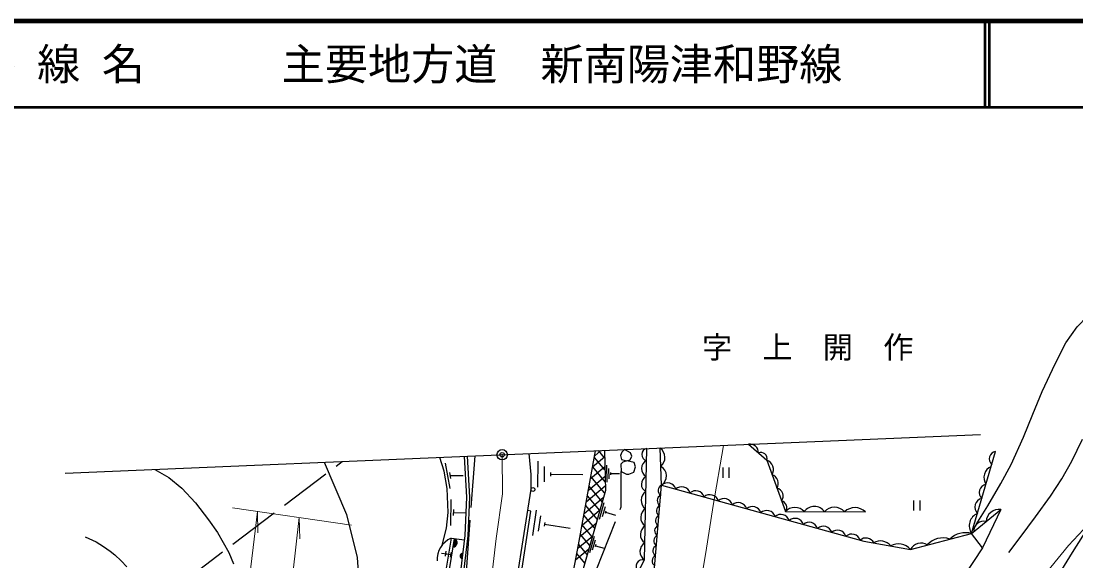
# Model space of a CAD drawing. Units: millimetres, scale not verified. Extents: x 40000 to 680000, y 20000 to 380000.
# Drawn here: x 186014 to 308319, y 317329 to 380000 of the extents above; entities that cross this region are included whole.
import ezdxf
from ezdxf.enums import TextEntityAlignment as Align

# ---------------------------------------------------------------- set-up
doc = ezdxf.new("R2010")
doc.units = ezdxf.units.MM
doc.header["$LTSCALE"] = 1000
doc.header["$PDMODE"] = 32
doc.header["$PDSIZE"] = 500
doc.linetypes.add('CHAIN', pattern=[18.5, 12, -1.5, 3.5, -1.5])
doc.linetypes.add('DASHED', pattern=[7.5, 6, -1.5])
for name, color, linetype, lineweight in [('M-BGD', 7, 'Continuous', 25), ('M-BMK', 2, 'CHAIN', 13), ('M-BMK-OTRS', 5, 'Continuous', 25), ('M-BMK-ROW', 30, 'DASHED', 25), ('M-BMK-SRVR', 3, 'Continuous', 25), ('M-STR-HTXT', 7, 'Continuous', 13), ('M-TTL', 2, 'Continuous', 140), ('M-TTL-LINE', 7, 'Continuous', 50)]:
    doc.layers.add(name, color=color, linetype=linetype, lineweight=lineweight)
for name, color, linetype in [('M-BMK-HTXT', 7, 'Continuous'), ('M-OTRS', 6, 'Continuous'), ('M-TTL-TXT', 7, 'Continuous')]:
    doc.layers.add(name, color=color, linetype=linetype)
doc.styles.add('ＭＳ ゴシック', font='')
doc.styles.get('ＭＳ ゴシック').set_extended_font_data('MS Gothic')

msp = doc.modelspace()

# ---------------------------------------------------------------- hatches: boundary and pattern name
at = {"layer": 'M-BGD'}
for points in [[(236240, 319913, -0.82183), (236080, 318935)], [(237225, 318230), (237151, 317609, -0.84072)]]:
    msp.add_hatch(color=256, dxfattribs=at).paths.add_polyline_path(points)

# ---------------------------------------------------------------- linework, layer by layer
for p, q in [((260281, 326139), (260098, 330434)), ((253675, 329366), (252282, 328198)), ((253707, 327907), (252493, 329354)), ((253239, 330142), (252527, 329545)), ((253677, 329304), (252982, 330131)), ((235192, 328673), (235716, 325719)), ((245928, 328909), (245893, 325909)), ((246671, 328300), (246650, 326501)), ((253699, 328244), (252038, 326850)), ((253737, 326509), (252289, 328235)), ((253905, 328461), (253948, 326461)), ((254123, 328065), (254149, 326865)), ((267365, 328167), (267365, 326993)), ((268065, 328167), (268065, 326993)), ((235688, 327593), (235810, 326904)), ((235749, 327249), (237261, 327263)), ((247413, 327602), (247408, 327182)), ((247410, 327392), (251160, 327348)), ((253724, 327123), (251793, 325502)), ((253676, 325221), (252086, 327116)), ((254343, 327610), (254349, 327330)), ((254346, 327470), (255396, 327493)), ((253748, 326001), (251548, 324154)), ((253388, 324202), (251883, 325997)), ((235856, 324456), (235802, 321457)), ((253519, 324667), (251303, 322807)), ((253101, 323183), (251679, 324878)), ((289505, 324339), (289505, 323165)), ((290205, 324339), (290205, 323165)), ((236135, 323301), (236123, 322601)), ((236129, 322951), (237581, 322925)), ((245741, 323240), (245294, 320273)), ((253098, 323171), (251058, 321459)), ((252814, 322164), (251476, 323759)), ((253600, 324068), (253058, 322143)), ((253723, 323618), (253397, 322463)), ((253829, 323110), (253753, 322841)), ((253791, 322976), (254946, 322650)), ((246245, 322557), (245977, 320777)), ((246735, 321785), (246673, 321370)), ((252676, 321675), (250813, 320111)), ((252527, 321145), (251272, 322640)), ((246704, 321578), (249670, 321131)), ((252240, 320126), (251069, 321521)), ((235863, 319960), (237408, 319777)), ((236240, 319913), (236080, 318935)), ((252255, 320179), (250563, 318759)), ((251666, 318088), (250662, 319283)), ((251953, 319107), (250866, 320402)), ((252472, 320175), (251930, 318250)), ((252566, 319733), (252240, 318578)), ((252643, 319233), (252567, 318964)), ((235386, 318097), (234768, 318205)), ((235216, 317863), (235313, 318455)), ((235265, 318159), (235857, 318062)), ((235808, 317766), (235905, 318358)), ((237151, 317609), (237225, 318230)), ((251834, 318683), (250303, 317399)), ((251379, 317069), (250451, 318174)), ((252605, 319098), (253616, 318814))]:
    msp.add_line(p, q, dxfattribs=at)
for points in [[(296770, 321559), (298112, 323725), (299630, 326332), (300819, 328528), (302250, 331711), (303325, 334352), (304420, 337006), (305912, 340219), (307141, 342666), (308470, 344501), (309646, 345741), (310416, 346404), (310844, 346724)], [(300524, 318320), (301838, 320064), (303623, 322441), (305388, 324861), (306675, 326857), (307851, 328905), (309087, 331482)], [(248138, 260962), (248375, 267507), (247457, 274223), (246585, 278176), (245389, 283978), (248695, 289084), (253103, 297237), (253623, 301600), (254052, 309298), (258296, 317447), (258576, 330369)], [(270351, 330869), (272481, 329029), (274628, 323064), (283931, 323018)], [(237391, 329469), (237659, 324726), (237467, 320275), (236858, 315135), (235802, 308641), (235092, 305101), (234695, 301027), (233988, 294314), (233255, 285532), (232783, 275893), (232828, 270819), (233548, 267116), (234848, 263296), (236435, 260111), (238101, 257708), (239881, 255974), (241208, 255055), (245144, 253303)], [(237735, 329484), (238004, 324728), (237810, 320247), (237198, 315087), (236140, 308580), (235433, 305050), (235037, 300993), (234330, 294282), (233599, 285509), (233127, 275886), (233172, 270854), (233881, 267204), (235167, 263428), (236732, 260287), (238365, 257931), (240100, 256240), (241377, 255356), (245079, 253709)], [(234823, 319141), (235333, 321127), (235529, 322962), (235406, 325746), (235054, 327733), (234579, 329350)], [(243601, 262995), (242203, 265320), (241175, 267420), (240136, 270581), (239572, 273480), (239278, 276973), (239380, 289848), (239988, 293920), (242647, 309721), (245140, 325656), (245160, 327370), (244913, 329789)], [(253658, 330160), (253758, 325516), (250239, 313022), (249481, 313102)], [(249481, 313102), (250648, 319205), (252631, 330117)], [(260281, 326139), (283716, 319618), (289131, 318672), (296231, 320517), (299002, 330047)], [(201504, 327946), (203126, 327028), (204652, 325785), (206254, 324089), (207762, 322093), (208779, 320624), (210117, 318307), (210628, 317001)], [(221145, 328780), (223751, 322723), (224998, 317738), (225377, 312158)], [(250798, 289199), (254379, 297431), (255065, 300038), (255528, 308426), (259366, 315617), (260281, 326139)], [(239908, 289044), (240544, 293694), (242271, 303865), (243924, 315206), (245115, 323117), (244752, 323174)], [(305761, 314788), (307941, 318303), (311062, 323254)], [(193440, 320125), (194706, 319555), (195578, 319015), (196326, 318466), (196876, 318030), (197613, 317345), (198267, 316661)], [(235863, 319960), (234575, 312082), (233910, 308751), (233172, 303518), (232419, 297899), (231872, 292977), (231542, 288563), (231223, 283656), (231110, 275675), (231368, 269975), (232263, 266177), (233827, 261832), (235958, 258088), (237913, 255642), (239440, 254173)], [(236241, 319915), (234949, 312014), (234284, 308687), (233548, 303466), (232797, 297852), (232250, 292941), (231921, 288537), (231603, 283641), (231491, 275681), (231746, 270027), (232628, 266286), (234173, 261992), (236274, 258302), (238194, 255899), (239682, 254468)], [(297488, 318857), (294264, 313990), (290902, 311716)]]:
    msp.add_lwpolyline(points, dxfattribs=at)
for points in [[(255995, 330259), (255683, 329949), (255520, 329584), (255644, 329088), (256245, 328950), (256617, 329081), (256813, 329479), (256676, 329864)], [(256245, 328950), (255798, 328794), (255559, 328565), (255574, 327721), (256193, 327417), (256487, 327417), (257075, 327626), (257251, 328252), (257081, 328768)], [(296231, 320517), (299607, 323284), (297488, 318857)]]:
    msp.add_lwpolyline(points, close=True, dxfattribs=at)
at = {"layer": 'M-BGD', "linetype": 'DASHED'}
msp.add_lwpolyline([(252732, 316329), (255574, 323593), (255574, 327721)], dxfattribs=at)
at = {"layer": 'M-BGD'}
msp.add_circle((245362, 325621), 225, dxfattribs=at)
for centre, radius, start, end in [((258671, 329677), 698, 97.8545, 259.66815), ((259294, 329324), 1370, 310.79265, 54.07032), ((270511, 329880), 1002, 359.19318, 99.15263), ((271789, 329207), 714, 345.57192, 112.77389), ((272073, 327926), 1176, 329.91006, 69.67672), ((299167, 329172), 890, 100.64349, 226.92369), ((259012, 328043), 1056, 116.2155, 241.30715), ((259606, 327186), 1245, 302.79555, 62.06742), ((299078, 327010), 1424, 114.03961, 213.52759), ((258900, 326234), 967, 114.10757, 243.41508), ((272711, 326309), 1095, 329.88825, 69.69853), ((259071, 324365), 1171, 121.02395, 236.4987), ((260579, 325506), 700, 115.19921, 234.86104), ((260952, 325369), 1022, 17.83627, 131.06451), ((262596, 324911), 1022, 17.83627, 131.06451), ((264240, 324454), 1022, 17.83627, 131.06451), ((273476, 324866), 912, 321.10084, 78.48594), ((298073, 325274), 966, 100.88927, 226.67793), ((260441, 324324), 665, 113.51438, 236.54587), ((265884, 323996), 1022, 17.83627, 131.06451), ((267527, 323539), 1022, 17.83627, 131.06451), ((274020, 323540), 772, 321.94101, 77.64576), ((297610, 323578), 1014, 101.39785, 226.16935), ((259028, 322385), 1171, 121.02395, 236.4987), ((260340, 323159), 665, 113.51438, 236.54587), ((269171, 323082), 1022, 17.83627, 131.06451), ((270815, 322624), 1022, 17.83627, 131.06451), ((272459, 322167), 1022, 17.83627, 131.06451), ((275723, 322037), 1502, 42.58305, 136.84656), ((277991, 322251), 1412, 34.06429, 145.36531), ((280318, 321996), 1560, 41.50909, 137.92052), ((282702, 321747), 1768, 45.95785, 133.47176), ((299395, 321820), 1479, 81.77318, 176.88849), ((260239, 321995), 665, 113.51438, 236.54587), ((274103, 321709), 1022, 17.83627, 131.06451), ((275747, 321252), 1022, 17.83627, 131.06451), ((277391, 320794), 1022, 17.83627, 131.06451), ((297503, 321410), 1554, 112.49034, 215.07686), ((297627, 320779), 1159, 75.39804, 183.26365), ((258986, 320404), 1171, 121.02395, 236.4987), ((260137, 320830), 665, 113.51438, 236.54587), ((279035, 320337), 1022, 17.83627, 131.06451), ((280679, 319880), 1022, 17.83627, 131.06451), ((282323, 319422), 1022, 17.83627, 131.06451), ((295545, 317962), 2646, 74.96838, 134.16159), ((236982, 317468), 2732, 114.19102, 182.91207), ((236064, 319440), 505, 271.89022, 69.54842), ((258943, 318424), 1171, 121.02395, 236.4987), ((260036, 319666), 665, 113.51438, 236.54587), ((283969, 318956), 1030, 26.31669, 130.84875), ((285664, 318145), 1501, 38.15566, 122.02879), ((287745, 317483), 1826, 40.62895, 119.5555), ((290351, 317997), 1395, 58.09932, 151.03065), ((292892, 317606), 2395, 70.25647, 138.8735), ((237242, 317913), 318, 93.12797, 253.3457), ((259935, 318501), 665, 113.51438, 236.54587), ((258086, 316721), 756, 73.82672, 231.14868), ((259834, 317336), 665, 113.51438, 236.54587)]:
    msp.add_arc(centre, radius, start, end, dxfattribs=at)
at = {"layer": 'M-BMK'}
msp.add_lwpolyline([(241794, 329656), (241838, 325133), (241097, 319947), (239674, 307898)], dxfattribs=at)
at = {"layer": 'M-BMK-OTRS'}
msp.add_line((191118, 327505), (297256, 332011), dxfattribs=at)
at = {"layer": 'M-BMK-ROW'}
msp.add_line((186660, 301171), (223229, 328868), dxfattribs=at)
msp.add_lwpolyline([(238623, 329522), (236461, 300986), (234925, 281573), (235196, 270653), (237389, 261650), (243546, 256469), (255378, 251589), (265830, 251984), (274664, 255436), (281822, 260322), (294206, 275167), (307015, 290379), (311849, 295528), (318108, 300960), (323127, 304215), (328395, 306823), (317055, 345996)], dxfattribs=at)
at = {"layer": 'M-BMK-SRVR'}
msp.add_circle((241794, 329656), 600, dxfattribs=at)
at = {"layer": 'M-OTRS'}
msp.add_point((241794, 329656), dxfattribs=at)
at = {"layer": 'M-STR-HTXT'}
for p, q in [((210515, 323490), (224318, 321470)), ((213433, 323063), (213482, 320608)), ((218258, 322357), (218325, 319903))]:
    msp.add_line(p, q, dxfattribs=at)
for points in [[(267471, 330747), (266243, 323758), (265405, 318326), (263150, 304872), (260581, 288313), (258399, 274845), (258221, 270634), (258672, 269436), (259614, 268238), (260677, 267463), (261537, 267126), (262836, 266957), (263887, 267209), (264829, 267914), (267406, 269885), (269017, 271336), (270438, 273133), (272679, 275988), (278325, 283151), (287662, 294815), (307447, 319116), (311526, 323444)], [(213433, 323063), (205044, 253368), (226308, 235527)], [(218258, 322357), (210710, 255279), (229152, 239514)]]:
    msp.add_lwpolyline(points, dxfattribs=at)
at = {"layer": 'M-TTL'}
msp.add_line((680000, 380000), (40000, 380000), dxfattribs=at)
at = {"layer": 'M-TTL-LINE'}
for p, q in [((297750, 380000), (297750, 370000)), ((298250, 380000), (298250, 370000)), ((40000, 370000), (680000, 370000))]:
    msp.add_line(p, q, dxfattribs=at)

# ---------------------------------------------------------------- texts
at = {"layer": 'M-BMK-HTXT', "style": 'ＭＳ ゴシック'}
msp.add_text('字\u3000上\u3000開\u3000作', height=2566, dxfattribs=at).set_placement((277221, 342134), align=Align.MIDDLE_CENTER)
at = {"layer": 'M-TTL-TXT', "style": 'ＭＳ ゴシック'}
for s, p in [('路 線 名', (180380, 375000)), ('主要地方道\u3000新南陽津和野線', (216234, 375000))]:
    msp.add_text(s, height=3666, dxfattribs=at).set_placement(p, align=Align.MIDDLE_LEFT)

doc.saveas('drawing.dxf')
